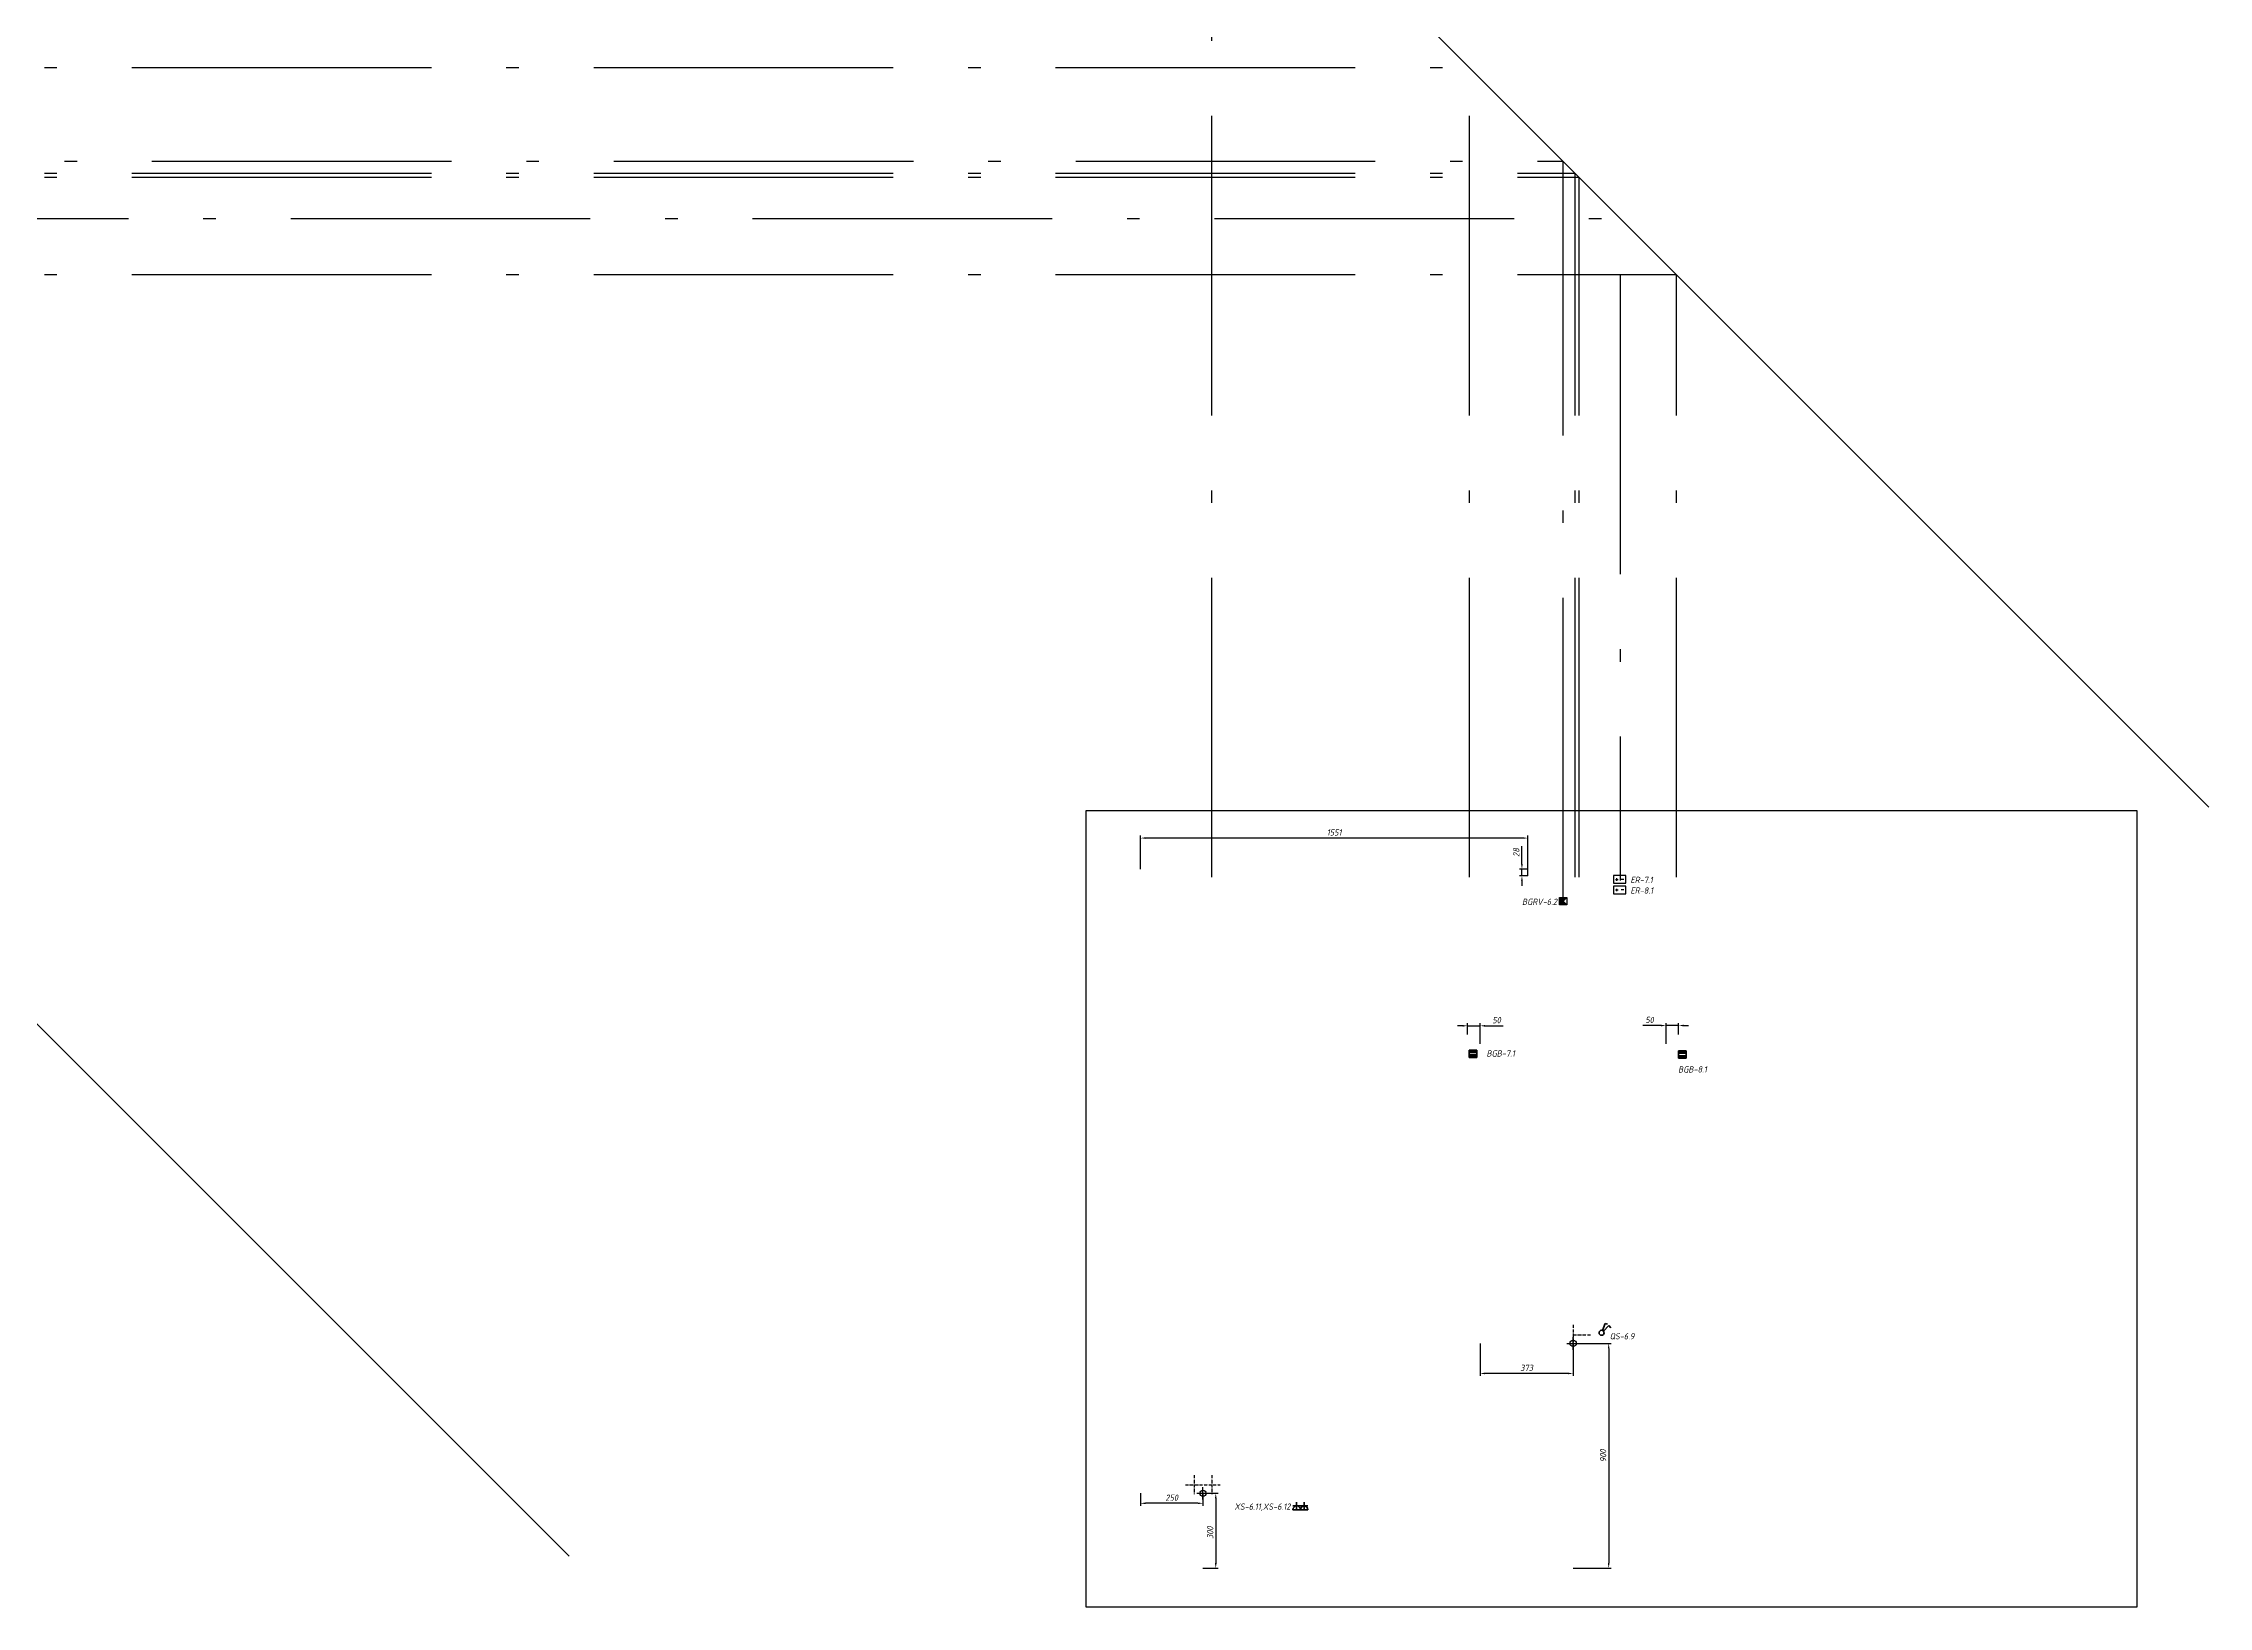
# Model space of a CAD drawing. Header units: millimetres. Extents: x -11832 to 36107, y -44400 to 39810.
# Drawn here: x 27434 to 36107, y 5779 to 12041 of the extents above; entities that cross this region are included whole.
import ezdxf
from ezdxf.enums import TextEntityAlignment as Align

# ---------------------------------------------------------------- set-up
doc = ezdxf.new("R2010")
doc.units = ezdxf.units.MM
doc.header["$PDMODE"] = 34
doc.header["$PDSIZE"] = 25
doc.linetypes.add('ACAD_ISO10W100', pattern=[18.5, 12, -3, 0.5, -3])
doc.layers.add('02 ЭОМ и СС', color=7, linetype='Continuous')
doc.layers.add('11 Привязка размеры', color=7, linetype='Continuous')
doc.layers.add('100 noprint', color=1, linetype='Continuous', plot=False)
doc.styles.get("Standard").update_dxf_attribs({"font": ''})
doc.styles.add('ГОСТ-ISOCPEUR', font='isocpeui.ttf', dxfattribs={"width": 0.8})
doc.styles.get('Standard').set_extended_font_data('Ubuntu')
doc.dimstyles.new('ISO-25', dxfattribs={"dimtxt": 2.5, "dimasz": 2.5, "dimexe": 1.25, "dimexo": 0.625, "dimtad": 1, "dimtxsty": 'Standard', "dimcen": 2.5, "dimadec": 0, "dimazin": 0, "dimtfac": 1, "dimtmove": 0, "dimatfit": 3, "dimfxl": 1, "dimarcsym": 0})

# ---------------------------------------------------------------- blocks, each defined once
blk = doc.blocks.new('геркон')
at = {"lineweight": -2}
for points in [[(3, 2), (3, 3), (0, 3), (0, 2)], [(3, 0), (3, 1), (0, 1), (0, 0)]]:
    blk.add_hatch(color=0, dxfattribs=at).paths.add_polyline_path(points)
at = {"color": 0, "lineweight": -2}
for p, q in [((0, 0), (0, 3)), ((0, 3), (3, 3)), ((0, 2), (3, 2)), ((0, 1), (3, 1)), ((3, 0), (0, 0)), ((3, 3), (3, 0))]:
    blk.add_line(p, q, dxfattribs=at)
blk = doc.blocks.new('Охранный датчик')
blk.add_hatch(color=0).paths.add_polyline_path([(3, 3), (0, 3), (0, 0), (3, 0), (1.5, 1.5)])
at = {"color": 0}
for p, q in [((3, 3), (1.5, 1.5)), ((1.5, 1.5), (3, 0))]:
    blk.add_line(p, q, dxfattribs=at)
blk.add_lwpolyline([(3, 0), (0, 0), (0, 3), (3, 3)], close=True, dxfattribs=at)
blk = doc.blocks.new('кнопка 2')
at = {"color": 0, "lineweight": -2}
for p, q in [((0.35, 0.94), (1.39, 3.78)), ((0.71, 0.71), (2.93, 2.93)), ((1.39, 3.78), (2.34, 3.45)), ((2.93, 2.93), (3.66, 2))]:
    blk.add_line(p, q, dxfattribs=at)
blk.add_circle((0, 0), 1, dxfattribs=at)
blk = doc.blocks.new('ИП')
at = {"color": 0}
for p, q in [((0.86, 1.5), (1.91, 1.5)), ((1.38, 0.97), (1.38, 2.03)), ((4.14, 1.5), (3.09, 1.5))]:
    blk.add_line(p, q, dxfattribs=at)
blk.add_lwpolyline([(0, 0), (5, 0), (5, 3), (0, 3)], close=True, dxfattribs=at)
blk = doc.blocks.new('розетка скрытая трехполюсная')
at = {"color": 0, "lineweight": -2}
for p, q in [((-1.5, 1.5), (1.5, 1.5)), ((-1.5, 0), (1.5, 0)), ((0, 0), (0, 3))]:
    blk.add_line(p, q, dxfattribs=at)
blk.add_arc((0, 0), 1.5, 0, 180, dxfattribs=at)
blk = doc.blocks.new('*D46')
at = {"layer": '11 Привязка размеры', "color": 0, "lineweight": -2, "transparency": 16777216}
for p, q in [((32079, 6233.3), (32140.4, 6233.3)), ((32130.4, 6213.3), (32130.4, 5953.3)), ((32079, 5933.3), (32140.4, 5933.3))]:
    blk.add_line(p, q, dxfattribs=at)
at = {"layer": '11 Привязка размеры', "color": 0, "transparency": 16777216}
for points in [[(32133.8, 6213.3), (32127.1, 6213.3), (32130.4, 6233.3)], [(32127.1, 5953.3), (32133.8, 5953.3), (32130.4, 5933.3)]]:
    blk.add_solid(points, dxfattribs=at)
at = {"layer": 'Defpoints', "color": 0, "transparency": 16777216}
for p in [(32079, 6233.3), (32079, 5933.3), (32130.4, 5933.3)]:
    blk.add_point(p, dxfattribs=at)
at = {"layer": '11 Привязка размеры', "color": 0, "transparency": 16777216, "insert": (32107.9, 6075.3), "char_height": 25, "attachment_point": 5, "rotation": 90, "style": 'ГОСТ-ISOCPEUR'}
blk.add_mtext('300', dxfattribs=at)
blk = doc.blocks.new('*D47')
at = {"layer": '11 Привязка размеры', "color": 0, "lineweight": -2, "transparency": 16777216}
for p, q in [((31829, 6233.3), (31829, 6183.1)), ((32059, 6193.1), (31849, 6193.1)), ((32079, 6233.3), (32079, 6183.1))]:
    blk.add_line(p, q, dxfattribs=at)
at = {"layer": '11 Привязка размеры', "color": 0, "transparency": 16777216}
for points in [[(31849, 6196.4), (31849, 6189.8), (31829, 6193.1)], [(32059, 6189.8), (32059, 6196.4), (32079, 6193.1)]]:
    blk.add_solid(points, dxfattribs=at)
at = {"layer": 'Defpoints', "color": 0, "transparency": 16777216}
for p in [(31829, 6233.3), (31829, 6193.1), (32079, 6233.3)]:
    blk.add_point(p, dxfattribs=at)
at = {"layer": '11 Привязка размеры', "color": 0, "transparency": 16777216, "insert": (31954, 6215.6), "char_height": 25, "attachment_point": 5, "style": 'ГОСТ-ISOCPEUR'}
blk.add_mtext('250', dxfattribs=at)
blk = doc.blocks.new('*D48')
at = {"layer": '11 Привязка размеры', "color": 0, "lineweight": -2, "transparency": 16777216}
for p, q in [((33119, 8105.6), (33099, 8105.6)), ((33139, 8071.3), (33139, 8115.6)), ((33139, 8105.6), (33189, 8105.6)), ((33189, 8033.3), (33189, 8115.6)), ((33209, 8105.6), (33281.4, 8105.6))]:
    blk.add_line(p, q, dxfattribs=at)
at = {"layer": '11 Привязка размеры', "color": 0, "transparency": 16777216}
for points in [[(33119, 8102.2), (33119, 8108.9), (33139, 8105.6)], [(33209, 8108.9), (33209, 8102.2), (33189, 8105.6)]]:
    blk.add_solid(points, dxfattribs=at)
at = {"layer": 'Defpoints', "color": 0, "transparency": 16777216}
for p in [(33139, 8071.3), (33189, 8105.6), (33189, 8033.3)]:
    blk.add_point(p, dxfattribs=at)
at = {"layer": '11 Привязка размеры', "color": 0, "transparency": 16777216, "insert": (33255.2, 8128.1), "char_height": 25, "attachment_point": 5, "style": 'ГОСТ-ISOCPEUR'}
blk.add_mtext('50', dxfattribs=at)
blk = doc.blocks.new('*D49')
at = {"layer": '11 Привязка размеры', "color": 0, "lineweight": -2, "transparency": 16777216}
for p, q in [((33914, 8106.6), (33841.6, 8106.6)), ((33934, 8033.3), (33934, 8116.6)), ((33984, 8106.6), (33934, 8106.6)), ((33984, 8071.3), (33984, 8116.6)), ((34004, 8106.6), (34024, 8106.6))]:
    blk.add_line(p, q, dxfattribs=at)
at = {"layer": '11 Привязка размеры', "color": 0, "transparency": 16777216}
for points in [[(33914, 8103.3), (33914, 8110), (33934, 8106.6)], [(34004, 8110), (34004, 8103.3), (33984, 8106.6)]]:
    blk.add_solid(points, dxfattribs=at)
at = {"layer": 'Defpoints', "color": 0, "transparency": 16777216}
for p in [(33934, 8106.6), (33984, 8071.3), (33934, 8033.3)]:
    blk.add_point(p, dxfattribs=at)
at = {"layer": '11 Привязка размеры', "color": 0, "transparency": 16777216, "insert": (33867.8, 8129.1), "char_height": 25, "attachment_point": 5, "style": 'ГОСТ-ISOCPEUR'}
blk.add_mtext('50', dxfattribs=at)
blk = doc.blocks.new('*D50')
at = {"layer": '11 Привязка размеры', "color": 0, "lineweight": -2, "transparency": 16777216}
for p, q in [((33562, 6833.3), (33714.3, 6833.3)), ((33704.3, 6813.3), (33704.3, 5953.3)), ((33562, 5933.3), (33714.3, 5933.3))]:
    blk.add_line(p, q, dxfattribs=at)
at = {"layer": '11 Привязка размеры', "color": 0, "transparency": 16777216}
for points in [[(33707.6, 6813.3), (33701, 6813.3), (33704.3, 6833.3)], [(33701, 5953.3), (33707.6, 5953.3), (33704.3, 5933.3)]]:
    blk.add_solid(points, dxfattribs=at)
at = {"layer": 'Defpoints', "color": 0, "transparency": 16777216}
for p in [(33562, 6833.3), (33562, 5933.3), (33704.3, 5933.3)]:
    blk.add_point(p, dxfattribs=at)
at = {"layer": '11 Привязка размеры', "color": 0, "transparency": 16777216, "insert": (33681.8, 6383.3), "char_height": 25, "attachment_point": 5, "rotation": 90, "style": 'ГОСТ-ISOCPEUR'}
blk.add_mtext('900', dxfattribs=at)
blk = doc.blocks.new('*D51')
at = {"layer": '11 Привязка размеры', "color": 0, "lineweight": -2, "transparency": 16777216}
for p, q in [((33189, 6833.3), (33189, 6703.1)), ((33562, 6833.3), (33562, 6703.1)), ((33542, 6713.1), (33209, 6713.1))]:
    blk.add_line(p, q, dxfattribs=at)
at = {"layer": '11 Привязка размеры', "color": 0, "transparency": 16777216}
for points in [[(33209, 6716.5), (33209, 6709.8), (33189, 6713.1)], [(33542, 6709.8), (33542, 6716.5), (33562, 6713.1)]]:
    blk.add_solid(points, dxfattribs=at)
at = {"layer": 'Defpoints', "color": 0, "transparency": 16777216}
for p in [(33189, 6833.3), (33562, 6833.3), (33189, 6713.1)]:
    blk.add_point(p, dxfattribs=at)
at = {"layer": '11 Привязка размеры', "color": 0, "transparency": 16777216, "insert": (33375.5, 6735.6), "char_height": 25, "attachment_point": 5, "style": 'ГОСТ-ISOCPEUR'}
blk.add_mtext('373', dxfattribs=at)
blk = doc.blocks.new('*D53')
at = {"layer": '11 Привязка размеры', "color": 0, "lineweight": -2, "transparency": 16777216}
for p, q in [((33356.7, 8753.3), (33356.7, 8825.7)), ((33380.4, 8733.3), (33346.7, 8733.3)), ((33380.4, 8705.8), (33346.7, 8705.8)), ((33356.7, 8705.8), (33356.7, 8733.3)), ((33356.7, 8685.8), (33356.7, 8665.8))]:
    blk.add_line(p, q, dxfattribs=at)
at = {"layer": '11 Привязка размеры', "color": 0, "transparency": 16777216}
for points in [[(33353.3, 8753.3), (33360, 8753.3), (33356.7, 8733.3)], [(33360, 8685.8), (33353.3, 8685.8), (33356.7, 8705.8)]]:
    blk.add_solid(points, dxfattribs=at)
at = {"layer": 'Defpoints', "color": 0, "transparency": 16777216}
for p in [(33356.7, 8733.3), (33380.4, 8733.3), (33380.4, 8705.8)]:
    blk.add_point(p, dxfattribs=at)
at = {"layer": '11 Привязка размеры', "color": 0, "transparency": 16777216, "insert": (33334.2, 8799.5), "char_height": 25, "attachment_point": 5, "rotation": 90, "style": 'ГОСТ-ISOCPEUR'}
blk.add_mtext('28', dxfattribs=at)
blk = doc.blocks.new('*D54')
at = {"layer": '11 Привязка размеры', "color": 0, "lineweight": -2, "transparency": 16777216}
for p, q in [((31829, 8733.3), (31829, 8867.6)), ((33360.4, 8857.6), (31849, 8857.6)), ((33380.4, 8705.8), (33380.4, 8867.6))]:
    blk.add_line(p, q, dxfattribs=at)
at = {"layer": '11 Привязка размеры', "color": 0, "transparency": 16777216}
for points in [[(31849, 8860.9), (31849, 8854.3), (31829, 8857.6)], [(33360.4, 8854.3), (33360.4, 8860.9), (33380.4, 8857.6)]]:
    blk.add_solid(points, dxfattribs=at)
at = {"layer": 'Defpoints', "color": 0, "transparency": 16777216}
for p in [(31829, 8857.6), (31829, 8733.3), (33380.4, 8705.8)]:
    blk.add_point(p, dxfattribs=at)
at = {"layer": '11 Привязка размеры', "color": 0, "transparency": 16777216, "insert": (32604.7, 8880.1), "char_height": 25, "attachment_point": 5, "style": 'ГОСТ-ISOCPEUR'}
blk.add_mtext('1551', dxfattribs=at)

msp = doc.modelspace()

# ---------------------------------------------------------------- linework, layer by layer
at = {"layer": '100 noprint', "color": 1, "lineweight": -2, "ltscale": 100, "flags": 128}
for points in [[(29432.3, 15656.8), (36107.5, 8981.6)], [(22865.2, 12656.8), (29540.4, 5981.6)]]:
    msp.add_lwpolyline(points, dxfattribs=at)
at = {"layer": '100 noprint', "color": 1, "linetype": 'ACAD_ISO10W100', "lineweight": -2, "ltscale": 100, "flags": 128}
for points in [[(32114.5, 8700.3), (32114.5, 12974.6), (13731.2, 12974.6)], [(33147, 8700.3), (33147, 11942.1), (13731.2, 11942.1)], [(33522.2, 8619.8), (33522.2, 11566.9), (13595.7, 11566.9)], [(33570, 8700.3), (33570, 11519.1), (13731.2, 11519.1)], [(33586, 8700.3), (33586, 11503.1), (13731.2, 11503.1)], [(13625.1, 11339.2), (33749.9, 11339.2), (33749.9, 8687.7)], [(33976, 8700.3), (33976, 11113.1), (13731.2, 11113.1)]]:
    msp.add_lwpolyline(points, dxfattribs=at)
at = {"layer": '100 noprint', "color": 1, "lineweight": -2}
msp.add_lwpolyline([(31610.6, 8966.6), (31610.6, 5778.9), (35820.7, 5778.9), (35820.7, 8966.6)], close=True, dxfattribs=at)
at = {"layer": '11 Привязка размеры', "linetype": 'ACAD_ISO10W100'}
for p, q in [((33562, 6907.4), (33562, 6831.6)), ((33563.5, 6867.3), (33631.5, 6867.3)), ((32009.5, 6267.3), (32148.5, 6267.3)), ((32043.5, 6305.2), (32043.5, 6229.4)), ((32114.5, 6305.2), (32114.5, 6229.4))]:
    msp.add_line(p, q, dxfattribs=at)
at = {"layer": '11 Привязка размеры', "lineweight": -2}
for p in [(33562, 6833.3), (33562, 6833.3), (32079, 6233.3), (32079, 6233.3)]:
    msp.add_point(p, dxfattribs=at)

# ---------------------------------------------------------------- block references
at = {"layer": '02 ЭОМ и СС', "xscale": 10, "yscale": 10, "zscale": 10}
for p in [(33723.2, 8677), (33723.2, 8634.6)]:
    msp.add_blockref('ИП', p, dxfattribs=at)
at = {"layer": '02 ЭОМ и СС', "color": 1, "lineweight": 40, "xscale": 10, "yscale": 10, "zscale": 10}
for name, p in [('Охранный датчик', (33507.2, 8589.8)), ('розетка скрытая трехполюсная', (32454.4, 6167.4)), ('розетка скрытая трехполюсная', (32484.4, 6167.4))]:
    msp.add_blockref(name, p, dxfattribs=at)
at = {"layer": '02 ЭОМ и СС', "lineweight": 40, "xscale": 10, "yscale": 10, "zscale": 10}
for p in [(33145.8, 7978.7), (33984.2, 7975.5)]:
    msp.add_blockref('геркон', p, dxfattribs=at)
at = {"layer": '02 ЭОМ и СС', "color": 3, "lineweight": 40, "xscale": 10, "yscale": 10, "zscale": 10}
msp.add_blockref('кнопка 2', (33675.9, 6875.9), dxfattribs=at)

# ---------------------------------------------------------------- texts
at = {"layer": '02 ЭОМ и СС', "linetype": 'Continuous', "style": 'ГОСТ-ISOCPEUR', "width": 0.8}
for s, p in [('ER-7.1', (33791.4, 8677.5)), ('ER-8.1', (33791.4, 8635.1)), ('QS-6.9', (33708.4, 6849.6))]:
    msp.add_text(s, height=25, dxfattribs=at).set_placement(p)
for s, p in [('BGRV-6.2', (33497.2, 8589.8)), ('BGB-7.1', (33328.7, 7982.3)), ('BGB-8.1', (34097.6, 7918.4)), ('XS-6.11,XS-6.12', (32429.4, 6167.4))]:
    msp.add_text(s, height=25, dxfattribs=at).set_placement(p, align=Align.RIGHT)

# ---------------------------------------------------------------- dimensions: what is measured, and where the dimension line sits
at = {"layer": '11 Привязка размеры'}
for base, p1, p2, picture, middle in [((31829, 8857.6), (33380.4, 8705.8), (31829, 8733.3), '*D54', (32604.7, 8857.6)), ((33189, 6713.1), (33562, 6833.3), (33189, 6833.3), '*D51', (33375.5, 6713.1))]:
    dim = msp.add_linear_dim(base=base, p1=p1, p2=p2, dimstyle='ISO-25', override={"dimtxt": 25, "dimasz": 20, "dimexe": 10, "dimexo": 0, "dimgap": 10, "dimdec": 0, "dimlfac": 1, "dimtxsty": 'ГОСТ-ISOCPEUR'}, dxfattribs=at)
    dim.commit()
    dim.dimension.update_dxf_attribs({"geometry": picture, "text_midpoint": middle, "dimtype": 160})
for base, p1, p2, picture, middle in [((33356.6516836, 8733.3430024), (33380.3571328, 8705.8430024), (33380.3571328, 8733.3430024), '*D53', (33334.1516836, 8799.5334786)), ((33704.3, 5933.3), (33562, 6833.3), (33562, 5933.3), '*D50', (33681.8, 6383.3))]:
    dim = msp.add_linear_dim(base=base, p1=p1, p2=p2, angle=90, dimstyle='ISO-25', override={"dimtxt": 25, "dimasz": 20, "dimexe": 10, "dimexo": 0, "dimgap": 10, "dimdec": 0, "dimlfac": 1, "dimtxsty": 'ГОСТ-ISOCPEUR'}, dxfattribs=at)
    dim.commit()
    dim.dimension.update_dxf_attribs({"geometry": picture, "text_midpoint": middle})
for base, p1, p2, picture, middle in [((33189, 8105.6), (33139, 8071.3), (33189, 8033.3), '*D48', (33255.2, 8128.1)), ((33934, 8106.6), (33984, 8071.3), (33934, 8033.3), '*D49', (33867.8, 8129.1)), ((31829, 6193.1), (32079, 6233.3), (31829, 6233.3), '*D47', (31954, 6215.6))]:
    dim = msp.add_linear_dim(base=base, p1=p1, p2=p2, dimstyle='ISO-25', override={"dimtxt": 25, "dimasz": 20, "dimexe": 10, "dimexo": 0, "dimgap": 10, "dimdec": 0, "dimlfac": 1, "dimtxsty": 'ГОСТ-ISOCPEUR'}, dxfattribs=at)
    dim.commit()
    dim.dimension.update_dxf_attribs({"geometry": picture, "text_midpoint": middle})
dim = msp.add_linear_dim(base=(32130.4, 5933.3), p1=(32079, 6233.3), p2=(32079, 5933.3), angle=90, dimstyle='ISO-25', override={"dimtxt": 25, "dimasz": 20, "dimexe": 10, "dimexo": 0, "dimgap": 10, "dimdec": 0, "dimlfac": 1, "dimtxsty": 'ГОСТ-ISOCPEUR'}, dxfattribs=at)
dim.commit()
dim.dimension.update_dxf_attribs({"geometry": '*D46', "text_midpoint": (32130.4, 6075.3), "dimtype": 160})

doc.saveas('drawing.dxf')
